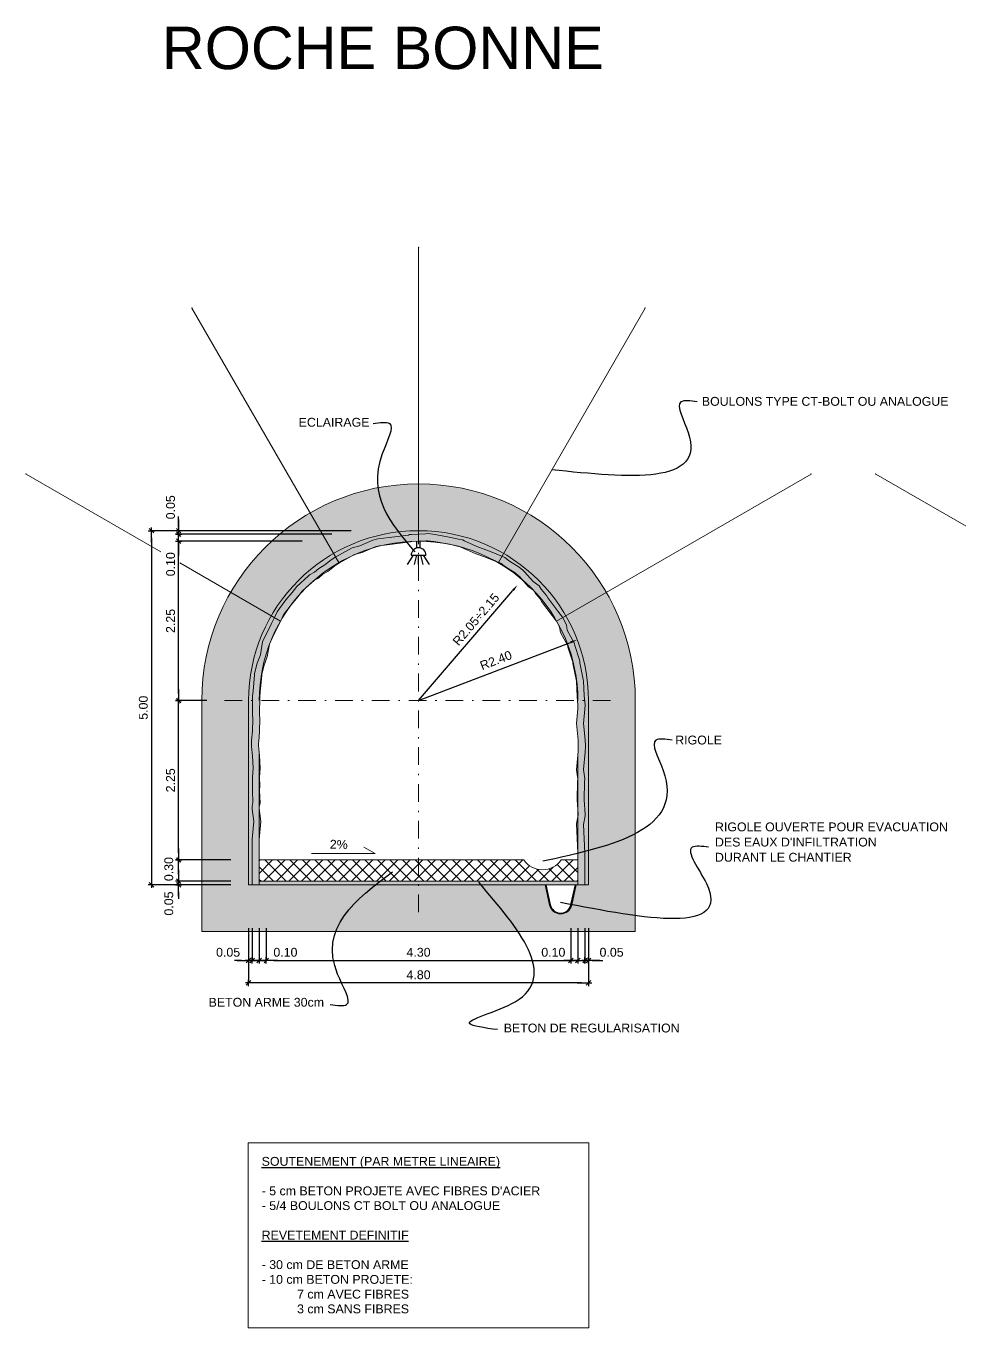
# Model space of a CAD drawing. Extents: x 62300 to 63089, y 108404 to 108784.
# Drawn here: x 62762.4 to 62828.3, y 108681.1 to 108773 of the extents above; entities that cross this region are included whole.
import ezdxf

# ---------------------------------------------------------------- set-up
doc = ezdxf.new("R2010")
doc.units = 0
doc.header["$MEASUREMENT"] = 0
doc.linetypes.add('TRATTOPUNTO2', pattern=[0.5, 0.25, -0.125, 0, -0.125])
doc.layers.add('BORDI TRATTEGGI', color=5, linetype='Continuous', plot=False)
doc.layers.add('no_plot', color=5, linetype='Continuous', plot=False)
for name, color, linetype in [('Dime', 6, 'Continuous'), ('LIN010CO', 2, 'Continuous'), ('LIN018CO', 6, 'Continuous'), ('LIN025CO', 7, 'Continuous'), ('LIN050CO', 3, 'Continuous'), ('TEXT035', 1, 'Continuous'), ('Tratteggi', 2, 'Continuous')]:
    doc.layers.add(name, color=color, linetype=linetype)
doc.styles.add('ARIAL', font='arial.ttf')
doc.linetypes.add('ROCCIA', pattern='A,0.25,[130,BERETTA.shx,S=0.1,R=0,X=0,Y=0],-0.2,0.25', length=0.7)
doc.dimstyles.new('50', dxfattribs={"dimscale": 2.5, "dimtxt": 0.25, "dimasz": 0.2, "dimexe": 0, "dimexo": 0.5, "dimgap": 0.1, "dimtad": 1, "dimlfac": 0.2, "dimzin": 1, "dimdsep": 46, "dimtxsty": 'ARIAL', "dimblk1": 'LINE', "dimblk2": 'LINE', "dimsah": 1, "dimcen": 2.5, "dimclrd": 256, "dimclre": 256, "dimclrt": 1, "dimadec": 0, "dimazin": 0, "dimtfac": 1, "dimtmove": 2, "dimatfit": 3, "dimldrblk": 'LINE', "dimfxl": 1, "dimtvp": 1, "dimtolj": 1, "dimtzin": 0, "dimarcsym": 0})

# ---------------------------------------------------------------- blocks, each defined once
blk = doc.blocks.new('*D5')
at = {"layer": 'Defpoints', "color": 0, "lineweight": 0, "transparency": 16777216}
for p in [(62801.313, 108729.663), (62790.109, 108725.368)]:
    blk.add_point(p, dxfattribs=at)
at = {"layer": 'Dime', "lineweight": -2, "transparency": 16777216}
blk.add_line((62790.109, 108725.368), (62800.847, 108729.484), dxfattribs=at)
at = {"layer": 'Dime', "lineweight": 0, "transparency": 16777216}
blk.add_solid([(62800.817, 108729.562), (62800.876, 108729.407), (62801.313, 108729.663)], dxfattribs=at)
at = {"layer": 'Dime', "color": 1, "lineweight": 0, "transparency": 16777216, "insert": (62795.574, 108728.216), "char_height": 0.625, "attachment_point": 5, "rotation": 20.97681, "style": 'ARIAL'}
blk.add_mtext('\\A1;R2.40', dxfattribs=at)
blk = doc.blocks.new('LINE')
for p, q in [((-1.6, 0), (0.45, 0)), ((0, 0.45), (0, -0.45))]:
    blk.add_line(p, q)
at = {"color": 3}
blk.add_line((-0.32, -0.32), (0.32, 0.32), dxfattribs=at)
blk = doc.blocks.new('*D6')
at = {"layer": 'Defpoints', "color": 0, "lineweight": 0, "transparency": 16777216}
for p in [(62797.102, 108733.532), (62790.109, 108725.368)]:
    blk.add_point(p, dxfattribs=at)
at = {"layer": 'Dime', "lineweight": -2, "transparency": 16777216}
blk.add_line((62790.109, 108725.368), (62796.777, 108733.152), dxfattribs=at)
at = {"layer": 'Dime', "lineweight": 0, "transparency": 16777216}
blk.add_solid([(62796.714, 108733.206), (62796.84, 108733.098), (62797.102, 108733.532)], dxfattribs=at)
at = {"layer": 'Dime', "color": 1, "lineweight": 0, "transparency": 16777216, "insert": (62794.166, 108731.105), "char_height": 0.625, "attachment_point": 5, "rotation": 49.41665, "style": 'ARIAL'}
blk.add_mtext('\\A1;R2.05{\\fArial|b0|i0|c0|p32;÷}2.15', dxfattribs=at)
blk = doc.blocks.new('*D7')
at = {"layer": 'Defpoints', "color": 0, "lineweight": 0, "transparency": 16777216}
for p in [(62773.17, 108712.618), (62778.109, 108712.618), (62778.109, 108712.368)]:
    blk.add_point(p, dxfattribs=at)
at = {"layer": 'Dime', "lineweight": -2, "transparency": 16777216}
for p, q in [((62773.17, 108713.118), (62773.17, 108713.618)), ((62776.859, 108712.618), (62773.17, 108712.618)), ((62773.17, 108712.368), (62773.17, 108712.618)), ((62776.859, 108712.368), (62773.17, 108712.368)), ((62773.17, 108711.868), (62773.17, 108711.368))]:
    blk.add_line(p, q, dxfattribs=at)
at = {"layer": 'Dime', "lineweight": -2, "transparency": 16777216, "xscale": 0.5, "yscale": 0.5, "zscale": 0.5}
for p, rotation in [((62773.17, 108712.618), 270), ((62773.17, 108712.368), 90)]:
    blk.add_blockref('LINE', p, dxfattribs=dict(at, rotation=rotation))
at = {"layer": 'Dime', "color": 1, "lineweight": 0, "transparency": 16777216, "insert": (62772.476, 108711.042), "char_height": 0.625, "attachment_point": 5, "rotation": 90, "style": 'ARIAL'}
blk.add_mtext('\\A1;0.05', dxfattribs=at)
blk = doc.blocks.new('*D8')
at = {"layer": 'Defpoints', "color": 0, "lineweight": 0, "transparency": 16777216}
for p in [(62773.17, 108725.368), (62776.416, 108725.368), (62778.109, 108714.118)]:
    blk.add_point(p, dxfattribs=at)
at = {"layer": 'Dime', "lineweight": -2, "transparency": 16777216}
for p, q in [((62775.166, 108725.368), (62773.17, 108725.368)), ((62773.17, 108714.618), (62773.17, 108724.868)), ((62776.859, 108714.118), (62773.17, 108714.118))]:
    blk.add_line(p, q, dxfattribs=at)
at = {"layer": 'Dime', "lineweight": -2, "transparency": 16777216, "xscale": 0.5, "yscale": 0.5, "zscale": 0.5}
for p, rotation in [((62773.17, 108725.368), 90), ((62773.17, 108714.118), 270)]:
    blk.add_blockref('LINE', p, dxfattribs=dict(at, rotation=rotation))
at = {"layer": 'Dime', "color": 1, "lineweight": 0, "transparency": 16777216, "insert": (62772.601, 108719.743), "char_height": 0.625, "attachment_point": 5, "rotation": 90, "style": 'ARIAL'}
blk.add_mtext('\\A1;2.25', dxfattribs=at)
blk = doc.blocks.new('*D9')
at = {"layer": 'Defpoints', "color": 0, "lineweight": 0, "transparency": 16777216}
for p in [(62773.17, 108736.625), (62783.131, 108736.625), (62774.53, 108725.368)]:
    blk.add_point(p, dxfattribs=at)
at = {"layer": 'Dime', "lineweight": -2, "transparency": 16777216}
for p, q in [((62781.881, 108736.625), (62773.17, 108736.625)), ((62773.17, 108725.868), (62773.17, 108736.125)), ((62773.28, 108725.368), (62773.17, 108725.368))]:
    blk.add_line(p, q, dxfattribs=at)
at = {"layer": 'Dime', "lineweight": -2, "transparency": 16777216, "xscale": 0.5, "yscale": 0.5, "zscale": 0.5}
for p, rotation in [((62773.17, 108736.625), 90), ((62773.17, 108725.368), 270)]:
    blk.add_blockref('LINE', p, dxfattribs=dict(at, rotation=rotation))
at = {"layer": 'Dime', "color": 1, "lineweight": 0, "transparency": 16777216, "insert": (62772.601, 108730.996), "char_height": 0.625, "attachment_point": 5, "rotation": 90, "style": 'ARIAL'}
blk.add_mtext('\\A1;2.25', dxfattribs=at)
blk = doc.blocks.new('*D10')
at = {"layer": 'Defpoints', "color": 0, "lineweight": 0, "transparency": 16777216}
for p in [(62773.17, 108737.126), (62783.131, 108736.625), (62785.228, 108737.126)]:
    blk.add_point(p, dxfattribs=at)
at = {"layer": 'Dime', "lineweight": -2, "transparency": 16777216}
for p, q in [((62773.17, 108737.626), (62773.17, 108738.126)), ((62783.978, 108737.126), (62773.17, 108737.126)), ((62773.17, 108736.625), (62773.17, 108737.126)), ((62781.881, 108736.625), (62773.17, 108736.625)), ((62773.17, 108736.125), (62773.17, 108735.625))]:
    blk.add_line(p, q, dxfattribs=at)
at = {"layer": 'Dime', "lineweight": -2, "transparency": 16777216, "xscale": 0.5, "yscale": 0.5, "zscale": 0.5}
for p, rotation in [((62773.17, 108737.126), 270), ((62773.17, 108736.625), 90)]:
    blk.add_blockref('LINE', p, dxfattribs=dict(at, rotation=rotation))
at = {"layer": 'Dime', "color": 1, "lineweight": 0, "transparency": 16777216, "insert": (62772.601, 108734.999), "char_height": 0.625, "attachment_point": 5, "rotation": 90, "style": 'ARIAL'}
blk.add_mtext('\\A1;0.10', dxfattribs=at)
blk = doc.blocks.new('*D11')
at = {"layer": 'Defpoints', "color": 0, "lineweight": 0, "transparency": 16777216}
for p in [(62773.17, 108737.368), (62785.228, 108737.126), (62786.597, 108737.368)]:
    blk.add_point(p, dxfattribs=at)
at = {"layer": 'Dime', "lineweight": -2, "transparency": 16777216}
for p, q in [((62773.17, 108737.868), (62773.17, 108738.368)), ((62785.347, 108737.368), (62773.17, 108737.368)), ((62773.17, 108737.126), (62773.17, 108737.368)), ((62783.978, 108737.126), (62773.17, 108737.126)), ((62773.17, 108736.626), (62773.17, 108736.126))]:
    blk.add_line(p, q, dxfattribs=at)
at = {"layer": 'Dime', "lineweight": -2, "transparency": 16777216, "xscale": 0.5, "yscale": 0.5, "zscale": 0.5}
for p, rotation in [((62773.17, 108737.368), 270), ((62773.17, 108737.126), 90)]:
    blk.add_blockref('LINE', p, dxfattribs=dict(at, rotation=rotation))
at = {"layer": 'Dime', "color": 1, "lineweight": 0, "transparency": 16777216, "insert": (62772.601, 108739.021), "char_height": 0.625, "attachment_point": 5, "rotation": 90, "style": 'ARIAL'}
blk.add_mtext('\\A1;0.05', dxfattribs=at)
blk = doc.blocks.new('*D12')
at = {"layer": 'Defpoints', "color": 0, "lineweight": 0, "transparency": 16777216}
for p in [(62786.597, 108737.368), (62771.249, 108712.368), (62778.109, 108712.368)]:
    blk.add_point(p, dxfattribs=at)
at = {"layer": 'Dime', "lineweight": -2, "transparency": 16777216}
for p, q in [((62785.347, 108737.368), (62771.249, 108737.368)), ((62771.249, 108736.868), (62771.249, 108712.868)), ((62776.859, 108712.368), (62771.249, 108712.368))]:
    blk.add_line(p, q, dxfattribs=at)
at = {"layer": 'Dime', "lineweight": -2, "transparency": 16777216, "xscale": 0.5, "yscale": 0.5, "zscale": 0.5}
for p, rotation in [((62771.249, 108737.368), 90), ((62771.249, 108712.368), 270)]:
    blk.add_blockref('LINE', p, dxfattribs=dict(at, rotation=rotation))
at = {"layer": 'Dime', "color": 1, "lineweight": 0, "transparency": 16777216, "insert": (62770.679, 108724.868), "char_height": 0.625, "attachment_point": 5, "rotation": 90, "style": 'ARIAL'}
blk.add_mtext('\\A1;5.00', dxfattribs=at)
blk = doc.blocks.new('*D13')
at = {"layer": 'Defpoints', "color": 0, "lineweight": 0, "transparency": 16777216}
for p in [(62778.109, 108710.553), (62778.359, 108710.553), (62778.359, 108707.025)]:
    blk.add_point(p, dxfattribs=at)
at = {"layer": 'Dime', "lineweight": -2, "transparency": 16777216}
for p, q in [((62778.109, 108709.303), (62778.109, 108707.025)), ((62778.359, 108709.303), (62778.359, 108707.025)), ((62777.609, 108707.025), (62777.109, 108707.025)), ((62778.109, 108707.025), (62778.359, 108707.025)), ((62778.859, 108707.025), (62779.359, 108707.025))]:
    blk.add_line(p, q, dxfattribs=at)
at = {"layer": 'Dime', "lineweight": -2, "transparency": 16777216, "xscale": 0.5, "yscale": 0.5, "zscale": 0.5}
blk.add_blockref('LINE', (62778.109, 108707.025), dxfattribs=at)
at = {"layer": 'Dime', "lineweight": -2, "transparency": 16777216, "xscale": 0.5, "yscale": 0.5, "zscale": 0.5, "rotation": 180}
blk.add_blockref('LINE', (62778.359, 108707.025), dxfattribs=at)
at = {"layer": 'Dime', "color": 1, "lineweight": 0, "transparency": 16777216, "insert": (62776.665, 108707.595), "char_height": 0.625, "attachment_point": 5, "style": 'ARIAL'}
blk.add_mtext('\\A1;0.05', dxfattribs=at)
blk = doc.blocks.new('*D14')
at = {"layer": 'Defpoints', "color": 0, "lineweight": 0, "transparency": 16777216}
for p in [(62778.859, 108710.553), (62779.359, 108710.553), (62779.359, 108707.025)]:
    blk.add_point(p, dxfattribs=at)
at = {"layer": 'Dime', "lineweight": -2, "transparency": 16777216}
for p, q in [((62778.859, 108709.303), (62778.859, 108707.025)), ((62779.359, 108709.303), (62779.359, 108707.025)), ((62778.359, 108707.025), (62777.859, 108707.025)), ((62778.859, 108707.025), (62779.359, 108707.025)), ((62779.859, 108707.025), (62780.359, 108707.025))]:
    blk.add_line(p, q, dxfattribs=at)
at = {"layer": 'Dime', "lineweight": -2, "transparency": 16777216, "xscale": 0.5, "yscale": 0.5, "zscale": 0.5}
blk.add_blockref('LINE', (62778.859, 108707.025), dxfattribs=at)
at = {"layer": 'Dime', "lineweight": -2, "transparency": 16777216, "xscale": 0.5, "yscale": 0.5, "zscale": 0.5, "rotation": 180}
blk.add_blockref('LINE', (62779.359, 108707.025), dxfattribs=at)
at = {"layer": 'Dime', "color": 1, "lineweight": 0, "transparency": 16777216, "insert": (62780.71, 108707.595), "char_height": 0.625, "attachment_point": 5, "style": 'ARIAL'}
blk.add_mtext('\\A1;0.10', dxfattribs=at)
blk = doc.blocks.new('*D15')
at = {"layer": 'Defpoints', "color": 0, "lineweight": 0, "transparency": 16777216}
for p in [(62779.359, 108710.553), (62800.859, 108710.553), (62800.859, 108707.025)]:
    blk.add_point(p, dxfattribs=at)
at = {"layer": 'Dime', "lineweight": -2, "transparency": 16777216}
for p, q in [((62779.359, 108709.303), (62779.359, 108707.025)), ((62800.859, 108709.303), (62800.859, 108707.025)), ((62779.859, 108707.025), (62800.359, 108707.025))]:
    blk.add_line(p, q, dxfattribs=at)
at = {"layer": 'Dime', "lineweight": -2, "transparency": 16777216, "xscale": 0.5, "yscale": 0.5, "zscale": 0.5, "rotation": 180}
blk.add_blockref('LINE', (62779.359, 108707.025), dxfattribs=at)
at = {"layer": 'Dime', "lineweight": -2, "transparency": 16777216, "xscale": 0.5, "yscale": 0.5, "zscale": 0.5}
blk.add_blockref('LINE', (62800.859, 108707.025), dxfattribs=at)
at = {"layer": 'Dime', "color": 1, "lineweight": 0, "transparency": 16777216, "insert": (62790.109, 108707.595), "char_height": 0.625, "attachment_point": 5, "style": 'ARIAL'}
blk.add_mtext('\\A1;4.30', dxfattribs=at)
blk = doc.blocks.new('*D16')
at = {"layer": 'Defpoints', "color": 0, "lineweight": 0, "transparency": 16777216}
for p in [(62801.359, 108710.553), (62801.859, 108710.553), (62801.859, 108707.025)]:
    blk.add_point(p, dxfattribs=at)
at = {"layer": 'Dime', "lineweight": -2, "transparency": 16777216}
for p, q in [((62801.359, 108709.303), (62801.359, 108707.025)), ((62801.859, 108709.303), (62801.859, 108707.025)), ((62800.859, 108707.025), (62800.359, 108707.025)), ((62801.359, 108707.025), (62801.859, 108707.025)), ((62802.359, 108707.025), (62802.859, 108707.025))]:
    blk.add_line(p, q, dxfattribs=at)
at = {"layer": 'Dime', "lineweight": -2, "transparency": 16777216, "xscale": 0.5, "yscale": 0.5, "zscale": 0.5}
blk.add_blockref('LINE', (62801.359, 108707.025), dxfattribs=at)
at = {"layer": 'Dime', "lineweight": -2, "transparency": 16777216, "xscale": 0.5, "yscale": 0.5, "zscale": 0.5, "rotation": 180}
blk.add_blockref('LINE', (62801.859, 108707.025), dxfattribs=at)
at = {"layer": 'Dime', "color": 1, "lineweight": 0, "transparency": 16777216, "insert": (62799.626, 108707.595), "char_height": 0.625, "attachment_point": 5, "style": 'ARIAL'}
blk.add_mtext('\\A1;0.10', dxfattribs=at)
blk = doc.blocks.new('*D17')
at = {"layer": 'Defpoints', "color": 0, "lineweight": 0, "transparency": 16777216}
for p in [(62801.859, 108710.553), (62802.109, 108710.553), (62802.109, 108707.025)]:
    blk.add_point(p, dxfattribs=at)
at = {"layer": 'Dime', "lineweight": -2, "transparency": 16777216}
for p, q in [((62801.859, 108709.303), (62801.859, 108707.025)), ((62802.109, 108709.303), (62802.109, 108707.025)), ((62801.359, 108707.025), (62800.859, 108707.025)), ((62801.859, 108707.025), (62802.109, 108707.025)), ((62802.609, 108707.025), (62803.109, 108707.025))]:
    blk.add_line(p, q, dxfattribs=at)
at = {"layer": 'Dime', "lineweight": -2, "transparency": 16777216, "xscale": 0.5, "yscale": 0.5, "zscale": 0.5}
blk.add_blockref('LINE', (62801.859, 108707.025), dxfattribs=at)
at = {"layer": 'Dime', "lineweight": -2, "transparency": 16777216, "xscale": 0.5, "yscale": 0.5, "zscale": 0.5, "rotation": 180}
blk.add_blockref('LINE', (62802.109, 108707.025), dxfattribs=at)
at = {"layer": 'Dime', "color": 1, "lineweight": 0, "transparency": 16777216, "insert": (62803.739, 108707.595), "char_height": 0.625, "attachment_point": 5, "style": 'ARIAL'}
blk.add_mtext('\\A1;0.05', dxfattribs=at)
blk = doc.blocks.new('*D18')
at = {"layer": 'Defpoints', "color": 0, "lineweight": 0, "transparency": 16777216}
for p in [(62778.109, 108710.553), (62802.109, 108710.553), (62778.109, 108705.438)]:
    blk.add_point(p, dxfattribs=at)
at = {"layer": 'Dime', "lineweight": -2, "transparency": 16777216}
for p, q in [((62778.109, 108709.303), (62778.109, 108705.438)), ((62802.109, 108709.303), (62802.109, 108705.438)), ((62801.609, 108705.438), (62778.609, 108705.438))]:
    blk.add_line(p, q, dxfattribs=at)
at = {"layer": 'Dime', "lineweight": -2, "transparency": 16777216, "xscale": 0.5, "yscale": 0.5, "zscale": 0.5, "rotation": 180}
blk.add_blockref('LINE', (62778.109, 108705.438), dxfattribs=at)
at = {"layer": 'Dime', "lineweight": -2, "transparency": 16777216, "xscale": 0.5, "yscale": 0.5, "zscale": 0.5}
blk.add_blockref('LINE', (62802.109, 108705.438), dxfattribs=at)
at = {"layer": 'Dime', "color": 1, "lineweight": 0, "transparency": 16777216, "insert": (62790.109, 108706.007), "char_height": 0.625, "attachment_point": 5, "style": 'ARIAL'}
blk.add_mtext('\\A1;4.80', dxfattribs=at)
blk = doc.blocks.new('*D30')
at = {"layer": 'Defpoints', "color": 0, "lineweight": 0, "transparency": 16777216}
for p in [(62773.17, 108714.118), (62778.109, 108714.118), (62778.109, 108712.618)]:
    blk.add_point(p, dxfattribs=at)
at = {"layer": 'Dime', "lineweight": -2, "transparency": 16777216}
for p, q in [((62776.859, 108714.118), (62773.17, 108714.118)), ((62773.17, 108713.118), (62773.17, 108713.618)), ((62776.859, 108712.618), (62773.17, 108712.618))]:
    blk.add_line(p, q, dxfattribs=at)
at = {"layer": 'Dime', "lineweight": -2, "transparency": 16777216, "xscale": 0.5, "yscale": 0.5, "zscale": 0.5}
for p, rotation in [((62773.17, 108714.118), 90), ((62773.17, 108712.618), 270)]:
    blk.add_blockref('LINE', p, dxfattribs=dict(at, rotation=rotation))
at = {"layer": 'Dime', "color": 1, "lineweight": 0, "transparency": 16777216, "insert": (62772.476, 108713.473), "char_height": 0.625, "attachment_point": 5, "rotation": 90, "style": 'ARIAL'}
blk.add_mtext('\\A1;0.30', dxfattribs=at)

msp = doc.modelspace()

# ---------------------------------------------------------------- hatches: boundary and pattern name
at = {"layer": 'LIN010CO', "lineweight": 0}
h = msp.add_hatch(dxfattribs=at)
h.set_pattern_fill('AR-CONC', color=256, scale=0.2, style=0)
h.set_pattern_definition([(50, (237.2605, 75.2928), (1.434520365, -0.12550427), [0.15, -1.65]), (355, (237.2605, 75.2928), (-0.277502667, 1.504384267), [0.12, -1.32]), (100.4514, (237.3801, 75.2824), (1.157018763, 1.378879084), [0.12748038, -1.402284224]), (46.1842, (237.2605, 75.6928), (2.134482097, -0.331038029), [0.225, -2.475]), (96.6356, (237.4384, 75.6653), (1.86932541, 1.948235742), [0.191220576, -2.103426]), (351.1842, (237.2605, 75.6928), (1.86932389, 1.9482372), [0.18, -1.98]), (21, (237.4605, 75.5928), (1.193814104, -0.805237781), [0.15, -1.65]), (326, (237.4605, 75.5928), (0.486630664, 1.45030009), [0.12, -1.32]), (71.4514, (237.56, 75.5257), (1.680445257, 0.645060993), [0.12748038, -1.402284224]), (37.5, (237.26055, 75.29284), (0.0243197106, 0.6657877077), [0, -1.304, 0, -1.34, 0, -1.325]), (7.5, (237.26055, 75.29284), (0.526139075, 0.7888234238), [0, -0.764, 0, -1.274, 0, -0.505]), (327.5, (236.81455, 75.29284), (1.0676448723, -0.0451097435), [0, -0.5, 0, -1.56, 0, -2.07]), (317.5, (236.61455, 75.2928), (1.166372339, 0.200209965), [0, -0.65, 0, -1.036, 0, -1.47])])
edge = h.paths.add_edge_path()
edge.add_line((62774.804, 108725.368), (62774.804, 108709.063))
edge.add_line((62774.804, 108709.063), (62805.413, 108709.063))
edge.add_line((62805.413, 108709.063), (62805.413, 108725.368))
edge.add_arc((62790.109, 108725.368), 15.304, 0, 180)
edge = h.paths.add_edge_path(flags=16)
edge.add_line((62799.04, 108712.368), (62799.359, 108710.934))
edge.add_arc((62800.14, 108711.108), 0.8, 192.54748, 347.45252)
edge.add_line((62800.921, 108710.934), (62801.24, 108712.368))
edge.add_line((62801.24, 108712.368), (62802.109, 108712.368))
edge.add_line((62802.109, 108712.368), (62802.109, 108725.368))
edge.add_arc((62790.109, 108725.368), 12, 0, 180)
edge.add_line((62778.109, 108725.368), (62778.109, 108712.368))
edge.add_line((62778.109, 108712.368), (62799.04, 108712.368))
at = {"layer": 'LIN025CO', "lineweight": 0}
h = msp.add_hatch(dxfattribs=at)
h.set_pattern_fill('AR-SAND', color=256, scale=0.2, style=0)
h.set_pattern_definition([(37.5, (237.26055, 75.29284), (-0.0125986716, 0.3853647538), [0, -0.304, 0, -0.34, 0, -0.325]), (7.5, (237.26055, 75.29284), (0.353955341, 0.564429213), [0, -0.164, 0, -0.274, 0, -0.105]), (327.5, (237.01455, 75.29284), (0.62282837235, 0.0011318107), [0, -0.1, 0, -0.36, 0, -0.47]), (317.5, (237.01455, 75.29284), (0.601225321, 0.175535113), [0, -0.05, 0, -0.236, 0, -0.27])])
h.paths.add_polyline_path([(62778.891, 108725.368), (62778.109, 108725.368), (62778.109, 108712.368), (62778.859, 108712.368), (62778.859, 108713.01), (62778.859, 108713.612), (62778.859, 108714.427), (62778.859, 108714.624), (62778.859, 108715.552), (62778.975, 108716.836), (62778.856, 108717.742), (62778.852, 108717.841), (62778.922, 108718.131), (62778.878, 108719.026), (62778.894, 108719.37), (62778.878, 108719.934), (62778.929, 108720.604), (62778.886, 108721.486), (62778.812, 108722.189), (62778.81, 108722.389), (62778.823, 108722.493), (62778.886, 108723.187), (62778.904, 108724.096), (62778.883, 108724.398)])
h.paths.add_polyline_path([(62778.894, 108725.666), (62778.935, 108725.971), (62779.037, 108727.165), (62779.036, 108727.227), (62779.199, 108727.869), (62779.428, 108728.456), (62779.583, 108729.363), (62779.791, 108729.837), (62779.969, 108730.153), (62780.165, 108730.607), (62780.372, 108730.989), (62779.716, 108731.368, 0.131652), (62778.109, 108725.368), (62778.891, 108725.368)])
h.paths.add_polyline_path([(62779.716, 108731.368), (62780.372, 108730.989), (62780.384, 108731.011), (62780.556, 108731.388), (62780.689, 108731.581), (62781.135, 108732.163), (62781.59, 108732.691), (62781.881, 108733.094), (62782.686, 108733.819), (62782.71, 108733.844), (62783.039, 108734.023), (62783.349, 108734.292), (62783.698, 108734.487), (62784.301, 108734.958), (62784.498, 108735.085), (62784.109, 108735.76, 0.131652)], flags=17)
h.paths.add_polyline_path([(62787.057, 108736.228), (62787.324, 108736.3), (62788.089, 108736.39), (62789.545, 108736.576), (62789.591, 108736.598), (62789.63, 108736.599), (62790.109, 108736.625), (62790.109, 108737.368, 0.131652), (62784.109, 108735.76), (62784.498, 108735.085), (62784.52, 108735.099), (62785.598, 108735.689), (62786.127, 108735.826)])
h.paths.add_polyline_path([(62792.284, 108736.408), (62792.834, 108736.279), (62793.051, 108736.237), (62793.091, 108736.214), (62794.153, 108735.741), (62794.758, 108735.519), (62795.287, 108735.319), (62795.745, 108735.131), (62796.109, 108735.76, 0.131652), (62790.109, 108737.368), (62790.109, 108736.625), (62790.646, 108736.656), (62790.75, 108736.659), (62791.197, 108736.594)])
h.paths.add_polyline_path([(62796.109, 108735.76), (62795.745, 108735.131), (62795.842, 108735.091), (62795.941, 108735.043), (62796.256, 108734.811), (62796.92, 108734.383), (62797.153, 108734.208), (62797.236, 108734.127), (62797.853, 108733.418), (62798.239, 108733.136), (62798.364, 108732.933), (62798.728, 108732.525), (62798.795, 108732.373), (62799.544, 108731.374), (62799.845, 108730.989), (62800.501, 108731.368, 0.131652)], flags=17)
edge = h.paths.add_edge_path()
edge.add_line((62800.501, 108731.368), (62799.845, 108730.989))
edge.add_line((62799.845, 108730.989), (62800.066, 108730.549))
edge.add_line((62800.066, 108730.549), (62800.137, 108730.174))
edge.add_line((62800.137, 108730.174), (62800.64, 108729.232))
edge.add_line((62800.64, 108729.232), (62800.655, 108729.139))
edge.add_line((62800.655, 108729.139), (62800.969, 108728.16))
edge.add_line((62800.969, 108728.16), (62801, 108728.074))
edge.add_line((62801, 108728.074), (62800.998, 108727.985))
edge.add_line((62800.998, 108727.985), (62801.254, 108726.75))
edge.add_line((62801.254, 108726.75), (62801.267, 108726.697))
edge.add_line((62801.267, 108726.697), (62801.276, 108726.414))
edge.add_spline(control_points=[(62801.276, 108726.414), (62801.542, 108726.389), (62801.807, 108726.365), (62802.069, 108726.342)], knot_values=[11.776942, 11.776942, 11.776942, 11.776942, 12.271412, 12.271412, 12.271412, 12.271412], degree=3, periodic=0)
edge.add_arc((62790.109, 108725.368), 12, 4.65807, 30)
edge = h.paths.add_edge_path()
edge.add_spline(control_points=[(62802.069, 108726.342), (62801.807, 108726.365), (62801.542, 108726.389), (62801.276, 108726.414)], knot_values=[11.776942, 11.776942, 11.776942, 11.776942, 12.271412, 12.271412, 12.271412, 12.271412], degree=3, periodic=0)
edge.add_line((62801.276, 108726.414), (62801.301, 108725.66))
edge.add_line((62801.301, 108725.66), (62801.332, 108725.368))
edge.add_line((62801.332, 108725.368), (62802.109, 108725.368))
edge.add_arc((62790.109, 108725.368), 12, 0, 4.65807)
edge = h.paths.add_edge_path()
edge.add_line((62802.109, 108725.368), (62801.332, 108725.368))
edge.add_line((62801.332, 108725.368), (62801.366, 108725.059))
edge.add_line((62801.366, 108725.059), (62801.356, 108724.788))
edge.add_line((62801.356, 108724.788), (62801.258, 108723.756))
edge.add_line((62801.258, 108723.756), (62801.369, 108722.57))
edge.add_line((62801.369, 108722.57), (62801.39, 108722.141))
edge.add_line((62801.39, 108722.141), (62801.376, 108721.772))
edge.add_line((62801.376, 108721.772), (62801.251, 108720.486))
edge.add_line((62801.251, 108720.486), (62801.352, 108719.833))
edge.add_line((62801.352, 108719.833), (62801.335, 108719.666))
edge.add_line((62801.335, 108719.666), (62801.306, 108718.355))
edge.add_line((62801.306, 108718.355), (62801.371, 108717.324))
edge.add_line((62801.371, 108717.324), (62801.37, 108717.296))
edge.add_line((62801.37, 108717.296), (62801.252, 108716.664))
edge.add_line((62801.252, 108716.664), (62801.359, 108714.593))
edge.add_line((62801.359, 108714.593), (62801.359, 108714.28))
edge.add_line((62801.359, 108714.28), (62801.359, 108714.103))
edge.add_spline(control_points=[(62801.359, 108714.103), (62801.612, 108714.085), (62801.862, 108714.068), (62802.109, 108714.054)], knot_values=[10.839709, 10.839709, 10.839709, 10.839709, 11.328163, 11.328163, 11.328163, 11.328163], degree=3, periodic=0)
edge.add_line((62802.109, 108714.054), (62802.109, 108725.368))
edge = h.paths.add_edge_path()
edge.add_spline(control_points=[(62802.109, 108714.054), (62801.862, 108714.068), (62801.612, 108714.085), (62801.359, 108714.103)], knot_values=[10.839709, 10.839709, 10.839709, 10.839709, 11.328163, 11.328163, 11.328163, 11.328163], degree=3, periodic=0)
edge.add_line((62801.359, 108714.103), (62801.359, 108712.368))
edge.add_line((62801.359, 108712.368), (62802.109, 108712.368))
edge.add_line((62802.109, 108712.368), (62802.109, 108714.054))
h.paths.add_polyline_path([(62800.859, 108714.143), (62800.869, 108714.142), (62800.867, 108714.142), (62800.865, 108714.142), (62800.863, 108714.142), (62800.861, 108714.142), (62800.859, 108714.143)])
h = msp.add_hatch(dxfattribs=at)
h.set_pattern_fill('AR-SAND', color=256, scale=0.2, style=0)
h.set_pattern_definition([(37.5, (237.26055, 78.8178), (-0.0125986716, 0.3853647538), [0, -0.304, 0, -0.34, 0, -0.325]), (7.5, (237.26055, 78.8178), (0.353955341, 0.564429213), [0, -0.164, 0, -0.274, 0, -0.105]), (327.5, (237.01455, 78.8178), (0.62282837235, 0.0011318107), [0, -0.1, 0, -0.36, 0, -0.47]), (317.5, (237.01455, 78.8178), (0.601225321, 0.175535113), [0, -0.05, 0, -0.236, 0, -0.27])])
h.paths.add_polyline_path([(62790.109, 108712.618), (62778.859, 108712.618), (62778.859, 108712.368), (62790.109, 108712.368)])
h.paths.add_polyline_path([(62801.359, 108712.618), (62790.109, 108712.618), (62790.109, 108712.368), (62801.359, 108712.368)])
at = {"layer": 'Tratteggi'}
h = msp.add_hatch(dxfattribs=at)
h.set_pattern_fill('ANSI37', color=256, scale=5, angle=360, style=0)
h.set_pattern_definition([(45, (237.26055, 78.8178), (-0.4419417382, 0.4419417382), []), (135, (237.26055, 78.8178), (-0.4419417382, -0.4419417382), [])])
edge = h.paths.add_edge_path()
edge.add_line((62801.359, 108714.118), (62800.183, 108714.118))
edge.add_arc((62798.864, 108715.022), 1.6, 214.43456, 325.56544, ccw=False)
edge.add_line((62797.544, 108714.118), (62790.109, 108714.118))
edge.add_line((62790.109, 108714.118), (62790.109, 108712.618))
edge.add_line((62790.109, 108712.618), (62801.359, 108712.618))
edge.add_line((62801.359, 108712.618), (62801.359, 108714.118))
h.paths.add_polyline_path([(62790.109, 108714.118), (62778.859, 108714.118), (62778.859, 108713.362), (62778.859, 108712.76), (62778.859, 108712.618), (62790.109, 108712.618)])

# ---------------------------------------------------------------- linework, layer by layer
for p, q in [((62789.992, 108736.146), (62789.992, 108736.619)), ((62790.225, 108736.146), (62790.225, 108736.632)), ((62789.33, 108734.98), (62789.761, 108735.633)), ((62789.582, 108735.633), (62790.635, 108735.633)), ((62789.975, 108735.633), (62789.81, 108734.98)), ((62790.109, 108734.98), (62790.109, 108735.633)), ((62790.242, 108735.633), (62790.407, 108734.98)), ((62790.887, 108734.98), (62790.456, 108735.633))]:
    msp.add_line(p, q)
msp.add_arc((62790.109, 108735.633), 0.527, 0, 180)
at = {"layer": 'BORDI TRATTEGGI', "lineweight": 0}
for p, q in [((62778.859, 108712.368), (62778.859, 108721.593)), ((62801.359, 108712.368), (62801.359, 108721.593))]:
    msp.add_line(p, q, dxfattribs=at)
at = {"layer": 'BORDI TRATTEGGI', "lineweight": 0, "flags": 128}
msp.add_lwpolyline([(62774.804, 108725.368), (62774.804, 108709.063), (62805.413, 108709.063), (62805.413, 108725.368, 1)], format="xyb", close=True, dxfattribs=at)
at = {"layer": 'BORDI TRATTEGGI', "lineweight": 0}
msp.add_arc((62790.109, 108725.368), 11.25, 0, 180, dxfattribs=at)
at = {"layer": 'LIN010CO', "flags": 128}
msp.add_lwpolyline([(62799.091, 108712.368), (62799.408, 108710.945, 0.801904), (62800.872, 108710.945), (62801.189, 108712.368)], format="xyb", dxfattribs=at)
at = {"layer": 'LIN018CO', "color": 1, "lineweight": 0}
for p, q in [((62790.109, 108757.368), (62790.109, 108736.625)), ((62784.498, 108735.085), (62774.109, 108753.08)), ((62795.745, 108735.131), (62806.109, 108753.08)), ((62762.396, 108741.368), (62771.909, 108735.875)), ((62817.822, 108741.368), (62799.845, 108730.989)), ((62822.396, 108741.368), (62831.909, 108735.875)), ((62773.25, 108735.101), (62780.372, 108730.989))]:
    msp.add_line(p, q, dxfattribs=at)
at = {"layer": 'LIN018CO', "linetype": 'TRATTOPUNTO2', "lineweight": 0, "ltscale": 5}
for p, q in [((62790.109, 108710.423), (62790.109, 108738.835)), ((62776.416, 108725.368), (62803.801, 108725.368))]:
    msp.add_line(p, q, dxfattribs=at)
at = {"layer": 'LIN018CO', "lineweight": 0}
for p, q in [((62778.859, 108712.618), (62801.359, 108712.618)), ((62799.04, 108712.368), (62801.24, 108712.368))]:
    msp.add_line(p, q, dxfattribs=at)
at = {"layer": 'LIN018CO', "lineweight": 0, "flags": 128}
for points in [[(62778.359, 108712.368), (62778.359, 108713.01), (62778.359, 108713.612), (62778.359, 108714.427), (62778.359, 108714.624), (62778.359, 108715.575), (62778.472, 108716.826), (62778.357, 108717.7), (62778.35, 108717.891), (62778.419, 108718.178), (62778.377, 108719.026), (62778.394, 108719.374), (62778.377, 108719.946), (62778.428, 108720.611), (62778.388, 108721.448), (62778.312, 108722.16), (62778.309, 108722.418), (62778.325, 108722.546), (62778.386, 108723.215), (62778.403, 108724.084), (62778.383, 108724.383), (62778.394, 108725.701), (62778.438, 108726.026), (62778.537, 108727.18), (62778.534, 108727.284), (62778.722, 108728.022), (62778.943, 108728.59), (62779.1, 108729.508), (62779.343, 108730.06), (62779.521, 108730.376), (62779.715, 108730.825), (62779.936, 108731.234), (62780.119, 108731.635), (62780.285, 108731.875), (62780.747, 108732.478), (62781.197, 108733.001), (62781.507, 108733.43), (62782.335, 108734.176), (62782.399, 108734.245), (62782.753, 108734.437), (62783.061, 108734.703), (62783.42, 108734.905), (62784.012, 108735.366), (62784.264, 108735.529), (62785.413, 108736.157), (62785.964, 108736.3), (62786.892, 108736.702), (62787.23, 108736.792), (62788.028, 108736.886), (62789.403, 108737.062), (62789.474, 108737.095), (62789.61, 108737.098), (62790.625, 108737.155), (62790.778, 108737.16), (62791.275, 108737.088), (62792.384, 108736.898), (62792.938, 108736.768), (62793.23, 108736.712), (62793.32, 108736.659), (62794.341, 108736.204), (62794.933, 108735.987), (62795.47, 108735.784), (62796.046, 108735.548), (62796.201, 108735.473), (62796.54, 108735.223), (62797.206, 108734.794), (62797.477, 108734.589), (62797.599, 108734.472), (62798.193, 108733.789), (62798.614, 108733.482), (62798.767, 108733.233), (62799.155, 108732.798), (62799.23, 108732.626), (62799.941, 108731.678), (62800.272, 108731.253), (62800.544, 108730.711), (62800.614, 108730.343), (62801.12, 108729.394), (62801.142, 108729.256), (62801.443, 108728.32), (62801.502, 108728.154), (62801.499, 108728.031), (62801.741, 108726.86), (62801.765, 108726.766), (62801.8, 108725.695), (62801.867, 108725.077), (62801.856, 108724.755), (62801.76, 108723.756), (62801.868, 108722.605), (62801.89, 108722.144), (62801.875, 108721.739), (62801.754, 108720.501), (62801.856, 108719.845), (62801.834, 108719.634), (62801.807, 108718.365), (62801.872, 108717.333), (62801.869, 108717.243), (62801.754, 108716.631), (62801.859, 108714.605), (62801.859, 108714.28), (62801.859, 108712.368)], [(62778.859, 108712.368), (62778.859, 108713.01), (62778.859, 108713.612), (62778.859, 108714.427), (62778.859, 108714.624), (62778.859, 108715.552), (62778.975, 108716.836), (62778.856, 108717.742), (62778.852, 108717.841), (62778.922, 108718.131), (62778.878, 108719.026), (62778.894, 108719.37), (62778.878, 108719.934), (62778.929, 108720.604), (62778.886, 108721.486), (62778.812, 108722.189), (62778.81, 108722.389), (62778.823, 108722.493), (62778.886, 108723.187), (62778.904, 108724.096), (62778.883, 108724.398), (62778.894, 108725.666), (62778.935, 108725.971), (62779.037, 108727.165), (62779.036, 108727.227), (62779.199, 108727.869), (62779.428, 108728.456), (62779.583, 108729.363), (62779.791, 108729.837), (62779.969, 108730.153), (62780.165, 108730.607), (62780.384, 108731.011), (62780.556, 108731.388), (62780.689, 108731.581), (62781.135, 108732.163), (62781.59, 108732.691), (62781.881, 108733.094), (62782.686, 108733.819), (62782.71, 108733.844), (62783.039, 108734.023), (62783.349, 108734.292), (62783.698, 108734.487), (62784.301, 108734.958), (62784.52, 108735.099), (62785.598, 108735.689), (62786.127, 108735.826), (62787.057, 108736.228), (62787.324, 108736.3), (62788.089, 108736.39), (62789.545, 108736.576), (62789.591, 108736.598), (62789.63, 108736.599), (62790.646, 108736.656), (62790.75, 108736.659), (62791.197, 108736.594), (62792.284, 108736.408), (62792.834, 108736.279), (62793.051, 108736.237), (62793.091, 108736.214), (62794.153, 108735.741), (62794.758, 108735.519), (62795.287, 108735.319), (62795.842, 108735.091), (62795.941, 108735.043), (62796.256, 108734.811), (62796.92, 108734.383), (62797.153, 108734.208), (62797.236, 108734.127), (62797.853, 108733.418), (62798.239, 108733.136), (62798.364, 108732.933), (62798.728, 108732.525), (62798.795, 108732.373), (62799.544, 108731.374), (62799.847, 108730.985), (62800.066, 108730.549), (62800.137, 108730.174), (62800.64, 108729.232), (62800.655, 108729.139), (62800.969, 108728.16), (62801, 108728.074), (62800.998, 108727.985), (62801.254, 108726.75), (62801.267, 108726.697), (62801.301, 108725.66), (62801.366, 108725.059), (62801.356, 108724.788), (62801.258, 108723.756), (62801.369, 108722.57), (62801.39, 108722.141), (62801.376, 108721.772), (62801.251, 108720.486), (62801.352, 108719.833), (62801.335, 108719.666), (62801.306, 108718.355), (62801.371, 108717.324), (62801.37, 108717.296), (62801.252, 108716.664), (62801.359, 108714.593), (62801.359, 108714.28), (62801.359, 108712.368)]]:
    msp.add_lwpolyline(points, dxfattribs=at)
at = {"layer": 'LIN018CO'}
for points in [[(62809.79, 108746.457), (62808.637, 108746.457), (62809.149, 108744.31), (62799.518, 108741.665)], [(62786.9, 108744.94), (62788.053, 108744.94), (62787.541, 108742.793), (62789.838, 108735.878)], [(62808.026, 108722.579), (62806.872, 108722.579), (62807.385, 108720.433), (62798.892, 108714.024)], [(62810.592, 108715.018), (62809.439, 108715.018), (62810.429, 108712.459), (62800.14, 108711.108)], [(62783.878, 108703.912), (62785.032, 108703.912), (62784.393, 108706.059), (62788.264, 108713.279)], [(62795.687, 108702.135), (62793.718, 108702.56), (62796.942, 108704.106), (62794.359, 108712.545)]]:
    msp.add_spline(points, degree=3, dxfattribs=at)
at = {"layer": 'LIN018CO', "color": 1, "lineweight": 0}
msp.add_point((62817.822, 108741.368), dxfattribs=at)
at = {"layer": 'LIN025CO', "lineweight": 0}
for p in [(62782.552, 108714.572), (62786.237, 108715.014)]:
    msp.add_line(p, (62787.039, 108714.572), dxfattribs=at)
msp.add_lwpolyline([(62778.082, 108694.148), (62802.135, 108694.148), (62802.135, 108681.072), (62778.082, 108681.072)], close=True, dxfattribs=at)
for p in [(62790.109, 108757.368), (62774.109, 108753.08), (62806.109, 108753.08), (62762.396, 108741.368), (62822.396, 108741.368)]:
    msp.add_point(p, dxfattribs=at)
at = {"layer": 'LIN050CO', "linetype": 'Continuous', "lineweight": 0}
for p, q in [((62778.859, 108714.118), (62797.544, 108714.118)), ((62800.183, 108714.118), (62801.359, 108714.118))]:
    msp.add_line(p, q, dxfattribs=at)
at = {"layer": 'LIN050CO', "linetype": 'ROCCIA', "lineweight": 0, "ltscale": 2, "flags": 128}
msp.add_lwpolyline([(62802.109, 108712.368), (62802.109, 108725.368, 1), (62778.109, 108725.368), (62778.109, 108712.368), (62798.171, 108712.368), (62799.04, 108712.368), (62799.359, 108710.934, 0.801904), (62800.921, 108710.934), (62801.24, 108712.368)], format="xyb", close=True, dxfattribs=at)
at = {"layer": 'LIN050CO', "linetype": 'Continuous', "lineweight": 0}
msp.add_arc((62798.864, 108715.022), 1.6, 214.43456, 325.56544, dxfattribs=at)

# ---------------------------------------------------------------- texts
at = {"layer": 'no_plot', "lineweight": 0, "insert": (62759.965, 108772.956), "char_height": 3, "attachment_point": 1, "style": 'ARIAL'}
msp.add_mtext_dynamic_manual_height_columns('\\pxqc;ROCHE BONNE', width=55.23713, gutter_width=12.5, heights=[0], dxfattribs=at)
at = {"layer": 'TEXT035', "style": 'ARIAL'}
for s, p in [('BOULONS TYPE CT-BOLT OU ANALOGUE', (62810.11, 108746.187)), ('ECLAIRAGE', (62781.644, 108744.709)), ('RIGOLE', (62808.232, 108722.273)), ('RIGOLE OUVERTE POUR EVACUATION', (62811.039, 108716.139)), ("DES EAUX D'INFILTRATION", (62811.039, 108715.068)), ('DURANT LE CHANTIER', (62811.039, 108713.996)), ('BETON ARME 30cm', (62775.286, 108703.757)), ('BETON DE REGULARISATION', (62796.124, 108701.938))]:
    msp.add_text(s, height=0.625, dxfattribs=at).set_placement(p)
msp.add_text('2%', height=0.625, rotation=358.83434, dxfattribs=at).set_placement((62783.841, 108714.918))
at = {"layer": 'TEXT035', "insert": (62779.032, 108693.149), "char_height": 0.625, "width": 24.9357, "attachment_point": 1, "style": 'ARIAL'}
msp.add_mtext("{\\LSOUTENEMENT (PAR METRE LINEAIRE)\\P}\\P- 5 cm BETON PROJETE AVEC FIBRES D'ACIER\\P- 5/4 BOULONS CT BOLT OU ANALOGUE\\P\\P{\\LREVETEMENT DEFINITIF\\H1.4x;\\l\\P}\\P- 30 cm DE BETON ARME\\P- 10 cm BETON PROJETE:\\P^I7 cm AVEC FIBRES\\P^I3 cm SANS FIBRES\\P^I", dxfattribs=at)

# ---------------------------------------------------------------- dimensions: what is measured, and where the dimension line sits
at = {"layer": 'Dime', "lineweight": 0}
for base, p1, p2, picture, middle in [((62773.17, 108737.368), (62785.228, 108737.126), (62786.597, 108737.368), '*D11', (62772.601, 108739.021)), ((62773.17, 108737.126), (62783.131, 108736.625), (62785.228, 108737.126), '*D10', (62772.601, 108734.999)), ((62773.17, 108714.118), (62778.109, 108712.618), (62778.109, 108714.118), '*D30', (62772.476, 108713.473)), ((62773.17, 108712.618), (62778.109, 108712.368), (62778.109, 108712.618), '*D7', (62772.476, 108711.042))]:
    dim = msp.add_linear_dim(base=base, p1=p1, p2=p2, angle=90, dimstyle='50', dxfattribs=at)
    dim.commit()
    dim.dimension.update_dxf_attribs({"geometry": picture, "text_midpoint": middle, "dimtype": 160})
for base, p1, p2, picture, middle in [((62771.249, 108712.368), (62786.597, 108737.368), (62778.109, 108712.368), '*D12', (62770.679, 108724.868)), ((62773.17, 108736.625), (62774.53, 108725.368), (62783.131, 108736.625), '*D9', (62772.601, 108730.996)), ((62773.17, 108725.368), (62778.109, 108714.118), (62776.416, 108725.368), '*D8', (62772.601, 108719.743))]:
    dim = msp.add_linear_dim(base=base, p1=p1, p2=p2, angle=90, dimstyle='50', dxfattribs=at)
    dim.commit()
    dim.dimension.update_dxf_attribs({"geometry": picture, "text_midpoint": middle})
dim = msp.add_radius_dim(center=(62790.109, 108725.368), mpoint=(62797.102, 108733.532), text='R2.05{\\fArial|b0|i0|c0|p32;÷}2.15', dimstyle='50', dxfattribs=at)
dim.commit()
dim.dimension.update_dxf_attribs({"geometry": '*D6', "text_midpoint": (62794.166, 108731.105), "dimtype": 164})
dim = msp.add_radius_dim(center=(62790.109, 108725.368), mpoint=(62801.313, 108729.663), dimstyle='50', dxfattribs=at)
dim.commit()
dim.dimension.update_dxf_attribs({"geometry": '*D5', "text_midpoint": (62795.574, 108728.216), "dimtype": 164})
for base, p1, p2, picture, middle in [((62778.359, 108707.025), (62778.109, 108710.553), (62778.359, 108710.553), '*D13', (62776.665, 108707.595)), ((62779.359, 108707.025), (62778.859, 108710.553), (62779.359, 108710.553), '*D14', (62780.71, 108707.595)), ((62801.859, 108707.025), (62801.359, 108710.553), (62801.859, 108710.553), '*D16', (62799.626, 108707.595)), ((62802.109, 108707.025), (62801.859, 108710.553), (62802.109, 108710.553), '*D17', (62803.739, 108707.595))]:
    dim = msp.add_linear_dim(base=base, p1=p1, p2=p2, dimstyle='50', dxfattribs=at)
    dim.commit()
    dim.dimension.update_dxf_attribs({"geometry": picture, "text_midpoint": middle, "dimtype": 160})
for base, p1, p2, picture, middle in [((62778.109, 108705.438), (62802.109, 108710.553), (62778.109, 108710.553), '*D18', (62790.109, 108706.007)), ((62800.859, 108707.025), (62779.359, 108710.553), (62800.859, 108710.553), '*D15', (62790.109, 108707.595))]:
    dim = msp.add_linear_dim(base=base, p1=p1, p2=p2, dimstyle='50', dxfattribs=at)
    dim.commit()
    dim.dimension.update_dxf_attribs({"geometry": picture, "text_midpoint": middle})

doc.saveas('drawing.dxf')
